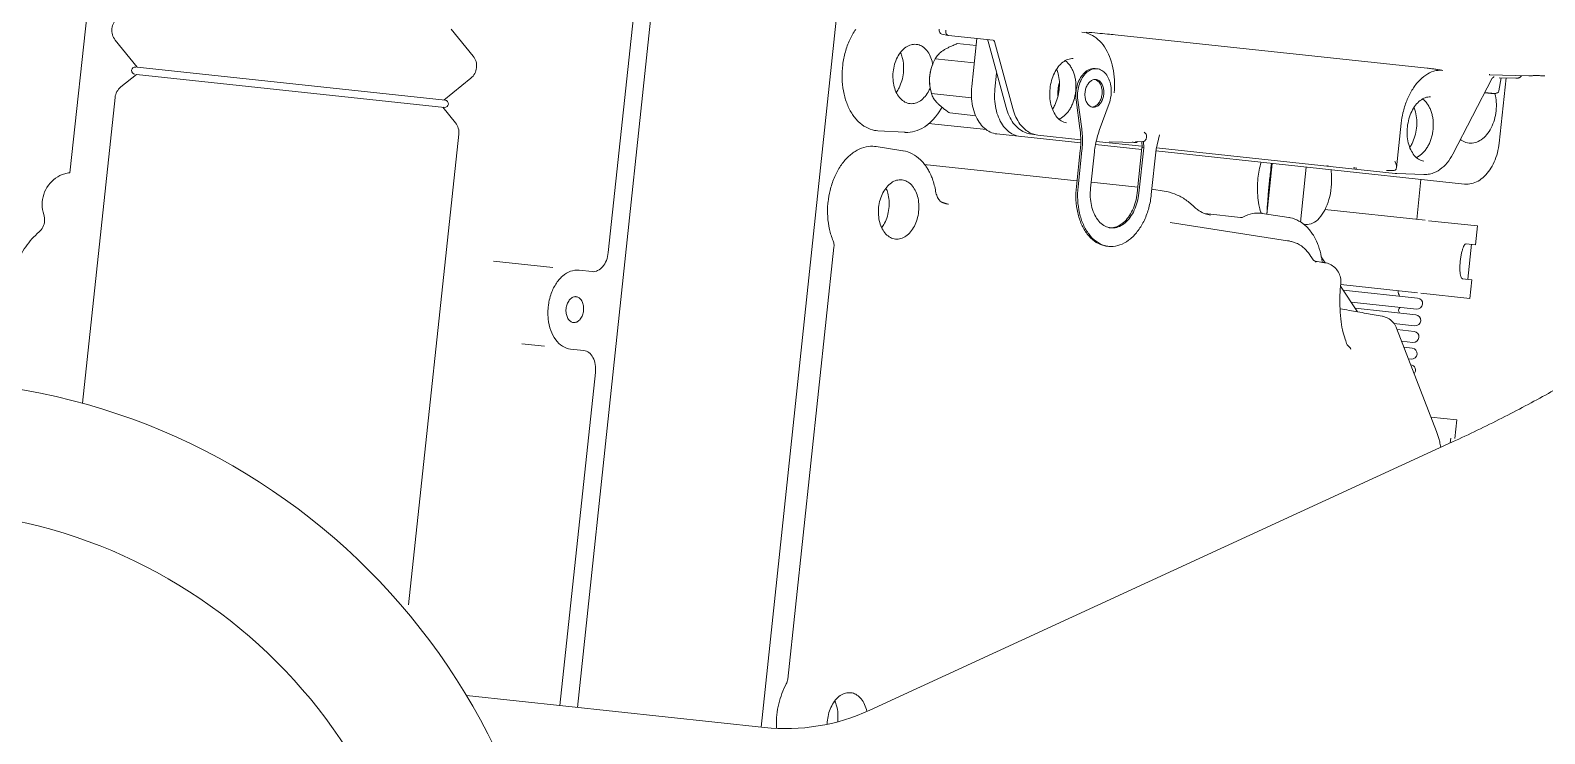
# Model space of a CAD drawing. Header units: millimetres. Extents: x 8265 to 78888, y 1905 to 34251.
# Drawn here: x 38865.32 to 38913.15, y 24291.53 to 24313.72 of the extents above; entities that cross this region are included whole.
import ezdxf

# ---------------------------------------------------------------- set-up
doc = ezdxf.new("R2010")
doc.units = ezdxf.units.MM
doc.layers.add('495_IMPIANTI_001-AM_0', color=6, linetype='Continuous', lineweight=0)

# ---------------------------------------------------------------- blocks, each defined once
blk = doc.blocks.new('gruppo elettrogeno')
at = {"layer": '495_IMPIANTI_001-AM_0'}
for p, q in [((83.584, -294.242), (93.048, -294.242)), ((83.687, -294.242), (83.717, -339.381)), ((89.519, -294.242), (89.548, -336.986)), ((90.082, -294.242), (90.082, -304.816)), ((62.935, -305.514), (80.332, -295.138)), ((83.011, -295.841), (83.011, -309.55)), ((95.169, -311.827), (95.169, -296.893)), ((106.089, -311.827), (106.089, -302.122)), ((63.002, -305.625), (63.002, -305.474)), ((90.521, -305.466), (90.94, -305.466)), ((91.768, -305.466), (92.49, -305.466)), ((62.871, -306.22), (62.871, -305.625)), ((63.473, -305.783), (65.074, -308.9)), ((62.871, -306.22), (63.697, -306.22)), ((64.514, -307.972), (64.598, -307.972)), ((90.94, -307.966), (90.521, -307.966)), ((91.769, -307.966), (93.652, -307.966)), ((64.514, -308.324), (64.779, -308.324)), ((64.514, -308.501), (64.87, -308.501)), ((64.514, -308.854), (65.051, -308.854)), ((90.082, -308.616), (90.082, -324.871)), ((64.514, -309.03), (65.174, -309.03)), ((64.514, -309.383), (66.443, -309.383)), ((66.357, -309.278), (66.971, -310.026)), ((107.254, -309.314), (107.251, -316.299)), ((64.514, -309.559), (66.588, -309.559)), ((64.514, -309.912), (66.878, -309.912)), ((62.871, -310.076), (64.431, -310.076)), ((62.871, -310.67), (62.871, -310.076)), ((64.536, -310.076), (66.973, -310.076)), ((62.871, -310.67), (63.167, -310.67)), ((63.002, -311.781), (63.002, -310.67)), ((67.53, -310.705), (67.678, -310.885)), ((67.822, -310.701), (67.822, -310.701)), ((68.017, -310.871), (68.017, -310.872)), ((68.311, -311.139), (68.312, -311.14)), ((68.634, -311.256), (68.635, -311.256)), ((72.533, -311.451), (68.791, -311.273)), ((79.563, -311.28), (79.563, -311.28)), ((79.656, -311.289), (79.657, -311.29)), ((62.871, -311.781), (63.167, -311.781)), ((62.871, -312.376), (62.871, -311.781)), ((79.859, -311.372), (79.859, -311.372)), ((79.906, -311.405), (79.906, -311.405)), ((68.269, -311.846), (68.322, -311.846)), ((68.449, -311.899), (68.451, -313.647)), ((68.83, -312.005), (69.681, -312.046)), ((69.529, -312.031), (69.53, -313.647)), ((71.478, -311.847), (70.341, -311.847)), ((73.223, -312.264), (73.223, -313.705)), ((73.619, -312.264), (73.619, -313.705)), ((73.674, -312.264), (73.674, -313.705)), ((75.152, -313.411), (75.152, -312.264)), ((75.548, -313.411), (75.548, -312.264)), ((75.603, -313.411), (75.603, -312.264)), ((95.761, -312.622), (95.315, -312.178)), ((105.496, -312.622), (105.943, -312.178)), ((62.871, -312.376), (64.431, -312.376)), ((64.536, -312.376), (67.721, -312.376)), ((64.807, -312.376), (64.807, -313.647)), ((72.832, -312.415), (73.223, -312.434)), ((75.152, -312.447), (73.674, -312.447)), ((80.457, -312.447), (75.603, -312.447)), ((95.714, -312.622), (105.496, -312.622)), ((81.173, -312.805), (82.024, -312.846)), ((94.983, -313.626), (95.761, -312.852)), ((95.714, -312.852), (105.496, -312.852)), ((106.274, -313.626), (105.496, -312.852)), ((73.223, -313.647), (63.419, -313.647)), ((73.223, -313.705), (73.17, -314.162)), ((73.642, -313.906), (73.619, -313.705)), ((73.673, -313.705), (73.619, -313.705)), ((73.695, -313.892), (73.673, -313.705)), ((75.143, -313.647), (73.674, -313.647)), ((78.278, -313.647), (75.613, -313.647)), ((81.173, -313.388), (82.024, -313.348)), ((65.588, -313.748), (64.729, -313.81)), ((65.588, -313.748), (65.637, -313.747)), ((65.614, -313.928), (65.614, -315.343)), ((73.218, -313.747), (65.637, -313.747)), ((65.7, -313.829), (65.851, -313.818)), ((65.917, -313.809), (65.92, -313.808)), ((75.131, -313.747), (73.678, -313.747)), ((73.689, -313.892), (73.894, -313.878)), ((73.851, -313.86), (73.835, -313.884)), ((73.858, -313.852), (73.851, -313.861)), ((73.881, -313.843), (74.707, -313.783)), ((74.707, -313.783), (74.709, -313.783)), ((75.071, -314.095), (74.853, -314.979)), ((76.987, -313.747), (75.625, -313.747)), ((75.847, -314.979), (75.63, -314.095)), ((75.902, -314.979), (75.685, -314.095)), ((77.036, -313.748), (76.987, -313.747)), ((77.036, -313.748), (77.256, -313.764)), ((78.614, -313.747), (80.457, -313.747)), ((79.826, -314.147), (79, -314.147)), ((63.888, -314.548), (62.907, -317.064)), ((78.664, -316.539), (77.864, -314.495)), ((78.879, -316.555), (78.076, -314.503)), ((80.469, -314.697), (79.191, -314.697)), ((80.514, -314.831), (80.469, -314.697)), ((95.761, -315.102), (94.983, -314.328)), ((62.473, -315.047), (62.473, -317.114)), ((78.487, -315.553), (78.487, -315.047)), ((79.224, -316.577), (79.224, -315.047)), ((80.469, -315.797), (79.224, -315.797)), ((80.469, -315.797), (80.514, -315.663)), ((62.755, -316.587), (62.896, -316.577)), ((62.76, -316.587), (62.755, -316.587)), ((63.092, -316.587), (62.76, -316.587)), ((62.896, -316.577), (62.901, -316.577)), ((63.096, -316.577), (62.901, -316.577)), ((78.706, -316.577), (78.708, -316.577)), ((80.129, -316.577), (78.708, -316.577)), ((79.826, -316.347), (79.224, -316.347)), ((80.129, -316.577), (80.134, -316.577)), ((80.134, -316.577), (80.344, -316.593)), ((62.634, -317.102), (62.659, -316.688)), ((61.707, -317.266), (61.706, -317.266)), ((61.708, -317.265), (61.707, -317.266)), ((61.728, -317.26), (61.708, -317.265)), ((61.764, -317.254), (61.728, -317.26)), ((63.015, -317.16), (61.759, -317.254)), ((62.131, -317.143), (62.093, -317.154)), ((62.093, -317.154), (62.094, -317.153)), ((62.167, -317.137), (62.131, -317.143)), ((62.697, -317.097), (62.161, -317.137)), ((64.546, -317.138), (64.547, -317.138)), ((74.891, -317.155), (64.99, -317.155))]:
    blk.add_line(p, q, dxfattribs=at)
for points in [[(73.882, -313.843), (73.87, -313.846), (73.858, -313.852)], [(62.755, -316.587), (62.751, -316.588), (62.741, -316.59), (62.73, -316.593)]]:
    blk.add_lwpolyline(points, dxfattribs=at)
for radius in [20.5, 16.4]:
    blk.add_circle((109.41, -281.893), radius, dxfattribs=at)
for centre, radius, start, end in [((83.584, -300.592), 6.35, 89.9999, 120.8122), ((64.514, -307.619), 0.176, 146.5845, 267.8026), ((64.514, -308.148), 0.176, 90, 270), ((64.514, -308.677), 0.176, 90, 270), ((64.514, -309.206), 0.176, 90, 270), ((64.933, -309.471), 0.136, 319.6052, 40.3948), ((64.514, -309.736), 0.176, 90, 270), ((64.941, -310.074), 0.211, 0, 50.3202), ((95.664, -311.827), 0.495, 180, 225.161), ((105.594, -311.827), 0.495, 314.839, 0), ((95.714, -312.737), 0.115, 90, 270), ((105.544, -312.737), 0.115, 270, 90), ((95.332, -313.977), 0.495, 134.839, 225.161), ((105.925, -313.977), 0.495, 314.839, 45.161)]:
    blk.add_arc(centre, radius, start, end, dxfattribs=at)
for points, start_tangent, end_tangent in [([(81.627, -294.682), (81.623, -294.573)], (0, 1), (-0.078125, 0.996944)), ([(83.205, -294.276), (83.212, -294.331), (83.234, -294.681)], (0.145991, -0.989286), (0.000223, -1)), ([(80.983, -295.622), (80.992, -295.622), (81.156, -295.59), (81.31, -295.496), (81.441, -295.346), (81.542, -295.152), (81.605, -294.925), (81.627, -294.682)], (0.999773, -0.021319), (0, 1)), ([(81.302, -294.671), (81.302, -294.682)], (-0.007208, -0.999974), (0, -1)), ([(81.302, -294.682), (81.324, -294.93), (81.389, -295.162), (81.458, -295.307)], (0, -1), (0.501886, -0.864934)), ([(83.234, -294.681), (83.212, -295.031), (83.147, -295.369), (83.042, -295.683)], (0.000223, -1), (-0.386225, -0.922405)), ([(80.421, -295.095), (80.427, -295.112)], (0.313784, -0.949494), (0.32857, -0.944479)), ([(80.427, -295.112), (80.442, -295.152)], (0.32857, -0.944479), (0.363393, -0.931636)), ([(80.442, -295.152), (80.543, -295.346), (80.674, -295.496), (80.828, -295.59), (80.983, -295.622)], (0.363393, -0.931636), (0.999773, -0.021319)), ([(83.011, -295.841), (83.019, -295.759), (83.02, -295.754)], (0, 1), (0.198666, 0.980067)), ([(83.02, -295.754), (83.042, -295.683)], (0.198666, 0.980067), (0.386225, 0.922405)), ([(90.082, -304.816), (90.115, -305.065), (90.21, -305.276), (90.353, -305.417), (90.521, -305.466)], (0, -1), (1, 0)), ([(56.084, -310.812), (56.208, -310.658), (56.521, -310.308), (57.061, -309.774), (57.846, -309.077), (58.866, -308.257), (60.088, -307.358), (61.464, -306.429), (62.935, -305.514)], (0.853155, -0.521657), (0.858851, 0.512226)), ([(63.283, -305.305), (63.311, -305.395), (63.366, -305.545)], (0.292104, -0.956386), (0.365599, -0.930772)), ([(63.366, -305.545), (63.473, -305.783)], (0.365599, -0.930772), (0.457444, -0.889239)), ([(90.94, -305.466), (91.201, -305.527), (91.436, -305.705), (91.623, -305.982), (91.743, -306.33), (91.778, -306.569)], (1, 0), (0.079852, -0.996807)), ([(108.024, -307.353), (108.393, -306.841), (108.624, -306.25), (108.703, -305.617)], (0.682556, 0.730834), (0, 1)), ([(90.94, -306.306), (90.914, -306.308), (90.864, -306.322), (90.816, -306.349), (90.773, -306.389), (90.735, -306.44), (90.704, -306.5), (90.681, -306.568), (90.667, -306.641), (90.663, -306.716)], (-1, 0), (0, -1)), ([(91.217, -306.716), (91.212, -306.641), (91.198, -306.568), (91.175, -306.5), (91.144, -306.44), (91.107, -306.389), (91.063, -306.349), (91.015, -306.322), (90.965, -306.308), (90.94, -306.306)], (0, 1), (-1, 0)), ([(91.778, -306.569), (91.784, -306.716), (91.778, -306.862)], (0.079852, -0.996807), (-0.078842, -0.996887)), ([(90.663, -306.716), (90.667, -306.792), (90.681, -306.864), (90.704, -306.932), (90.735, -306.992), (90.773, -307.043), (90.816, -307.083), (90.864, -307.111), (90.914, -307.125), (90.94, -307.126)], (0, -1), (1, 0)), ([(90.94, -307.126), (90.965, -307.125), (91.015, -307.111), (91.063, -307.083), (91.107, -307.043), (91.144, -306.992), (91.175, -306.932), (91.198, -306.864), (91.212, -306.792), (91.217, -306.716)], (1, 0), (0, 1)), ([(91.778, -306.862), (91.743, -307.103), (91.623, -307.451), (91.436, -307.728), (91.201, -307.905), (90.94, -307.966)], (-0.078842, -0.996887), (-1, 0)), ([(108.024, -307.353), (107.921, -307.521), (107.889, -307.718), (107.934, -307.912)], (-0.682556, -0.730834), (0.411949, -0.911207)), ([(90.082, -308.616), (90.115, -308.368), (90.21, -308.157), (90.353, -308.016), (90.521, -307.966)], (0, 1), (1, 0)), ([(107.934, -307.912), (108.019, -308.224), (108.003, -308.548), (107.887, -308.849), (107.684, -309.097), (107.414, -309.264), (107.254, -309.314)], (0.411949, -0.911207), (-0.977649, -0.210245)), ([(66.451, -308.085), (66.447, -308.085), (66.524, -308.166), (66.623, -308.324), (66.733, -308.574), (66.834, -308.908), (66.913, -309.305), (66.961, -309.74), (66.975, -310.112)], (-0.999684, 0.025142), (0.00599, -0.999982)), ([(65.074, -308.899), (65.102, -308.947), (65.22, -309.083), (65.376, -309.179), (65.556, -309.223), (65.567, -309.224)], (0.455499, -0.890236), (0.997681, -0.068067)), ([(65.567, -309.224), (66.071, -309.258), (66.618, -309.296), (66.914, -309.316)], (0.997689, -0.067942), (0.997635, -0.068731)), ([(83.016, -309.618), (83.011, -309.55)], (-0.155506, 0.987835), (0, 1)), ([(83.057, -309.741), (83.032, -309.683), (83.016, -309.618)], (-0.485259, 0.87437), (-0.155506, 0.987835)), ([(83.057, -309.741), (83.211, -310.09), (83.31, -310.483), (83.349, -310.898)], (0.485259, -0.87437), (0.017437, -0.999848)), ([(66.282, -310.074), (66.282, -310.076)], (-0.009574, -0.999954), (-0.011731, -0.999931)), ([(66.975, -310.112), (67.004, -310.295), (67.088, -310.459), (67.217, -310.59), (67.38, -310.676), (67.545, -310.708)], (0.005833, -0.999983), (0.998797, -0.049043)), ([(81.098, -310.007), (80.943, -310.039), (80.789, -310.133), (80.658, -310.282), (80.557, -310.477), (80.493, -310.703), (80.472, -310.947)], (-0.999773, -0.021319), (0, -1)), ([(81.742, -310.947), (81.72, -310.703), (81.657, -310.477), (81.556, -310.282), (81.424, -310.133), (81.271, -310.039), (81.107, -310.007), (81.098, -310.007)], (0, 1), (-0.999773, -0.021319)), ([(81.573, -310.321), (81.504, -310.467), (81.439, -310.698), (81.417, -310.947)], (-0.501886, -0.864934), (0, -1)), ([(63.167, -311.781), (63.199, -311.765), (63.228, -311.718), (63.254, -311.642), (63.274, -311.541), (63.289, -311.423), (63.297, -311.293), (63.297, -311.159), (63.289, -311.029), (63.274, -310.91), (63.254, -310.81), (63.228, -310.734), (63.199, -310.687), (63.167, -310.67)], (1, 0), (-1, 0)), ([(67.545, -310.708), (67.559, -310.709)], (0.998806, -0.048849), (0.998806, -0.048849)), ([(67.559, -310.709), (67.788, -310.72)], (0.998806, -0.048849), (0.998806, -0.048856)), ([(67.676, -310.885), (67.668, -310.859), (67.631, -310.714)], (-0.287968, 0.95764), (-0.21724, 0.976118)), ([(67.788, -310.72), (67.821, -310.721)], (0.998806, -0.048856), (0.998806, -0.048857)), ([(67.821, -310.721), (67.862, -310.723)], (0.998806, -0.048857), (0.998806, -0.048858)), ([(67.822, -310.701), (67.917, -310.762), (68.017, -310.871)], (0.913953, -0.40582), (0.60938, -0.792878)), ([(68.017, -310.872), (68.118, -310.987), (68.242, -311.093), (68.311, -311.139)], (0.614315, -0.789061), (0.852837, -0.522176)), ([(74.385, -310.496), (74.245, -310.509), (73.973, -310.611), (73.725, -310.809), (73.515, -311.092), (73.356, -311.442), (73.256, -311.841), (73.223, -312.264)], (-1, 0), (0, -1)), ([(74.44, -310.498), (74.385, -310.496)], (-0.997581, 0.069517), (-1, 0)), ([(75.548, -312.264), (75.514, -311.841), (75.415, -311.442), (75.256, -311.092), (75.046, -310.809), (74.798, -310.611), (74.526, -310.509), (74.44, -310.498)], (0, 1), (-0.997581, 0.069517)), ([(75.603, -312.264), (75.57, -311.841), (75.47, -311.443), (75.312, -311.093), (75.102, -310.81), (74.854, -310.612), (74.582, -310.509), (74.441, -310.496)], (0, 1), (-1, -0.000003)), ([(67.806, -311.22), (67.676, -310.885)], (-0.441815, 0.897106), (-0.287968, 0.95764)), ([(67.843, -311.29), (67.806, -311.22)], (-0.477353, 0.878712), (-0.441815, 0.897106)), ([(68.831, -312.005), (68.779, -312.002), (68.499, -311.929), (68.233, -311.769), (67.998, -311.529), (67.843, -311.29)], (-0.99894, 0.046036), (-0.477353, 0.878712)), ([(68.312, -311.14), (68.362, -311.168), (68.508, -311.227), (68.634, -311.256)], (0.85353, -0.521043), (0.985573, -0.16925)), ([(68.635, -311.256), (68.687, -311.264), (68.739, -311.27)], (0.985627, -0.168939), (0.996113, -0.088084)), ([(68.739, -311.27), (68.791, -311.273)], (0.996113, -0.088084), (0.998879, -0.047336)), ([(74.385, -311.082), (74.293, -311.091), (74.113, -311.159), (73.95, -311.291), (73.811, -311.48), (73.706, -311.715), (73.641, -311.981), (73.619, -312.264)], (-1, 0), (0, -1)), ([(74.387, -311.085), (74.349, -311.09), (74.17, -311.158), (74.006, -311.29), (73.867, -311.479), (73.762, -311.714), (73.696, -311.981), (73.674, -312.264)], (-0.994317, -0.10646), (0, -1)), ([(74.413, -311.083), (74.385, -311.082)], (-0.998499, 0.054768), (-1, 0)), ([(74.439, -311.085), (74.413, -311.083)], (-0.994326, 0.106377), (-0.998499, 0.054768)), ([(75.152, -312.264), (75.13, -311.981), (75.064, -311.715), (74.959, -311.48), (74.821, -311.291), (74.657, -311.159), (74.478, -311.091), (74.439, -311.085)], (0, 1), (-0.994326, 0.106377)), ([(79.563, -311.28), (79.584, -311.282), (79.616, -311.285)], (0.998087, -0.061823), (0.9936, -0.112952)), ([(79.616, -311.285), (79.648, -311.289)], (0.9936, -0.112952), (0.988805, -0.149216)), ([(79.648, -311.289), (79.68, -311.295)], (0.988805, -0.149216), (0.981535, -0.191284)), ([(79.68, -311.295), (79.713, -311.302), (79.745, -311.311)], (0.981535, -0.191284), (0.954874, -0.297012)), ([(79.745, -311.311), (79.775, -311.321), (79.83, -311.349), (79.859, -311.372)], (0.954874, -0.297012), (0.70745, -0.706764)), ([(80.472, -310.947), (80.493, -311.19), (80.557, -311.417), (80.658, -311.611), (80.789, -311.761), (80.943, -311.855), (81.098, -311.887)], (0, -1), (0.999773, -0.021319)), ([(81.098, -311.887), (81.107, -311.887), (81.271, -311.855), (81.424, -311.761), (81.556, -311.611), (81.657, -311.417), (81.72, -311.19), (81.742, -310.947)], (0.999773, -0.021319), (0, 1)), ([(81.417, -310.947), (81.439, -311.195), (81.504, -311.427), (81.573, -311.572)], (0, -1), (0.501886, -0.864934)), ([(83.349, -310.947), (83.325, -311.315), (83.239, -311.715), (83.097, -312.077), (82.904, -312.385), (82.671, -312.622), (82.408, -312.778), (82.129, -312.844), (82.024, -312.846)], (0.000133, -1), (-0.998854, 0.047853)), ([(83.349, -310.898), (83.349, -310.947)], (0.017437, -0.999848), (0.000133, -1)), ([(71.299, -311.818), (71.466, -311.842), (71.664, -311.916), (71.787, -311.988)], (0.998896, -0.046969), (0.82861, -0.559826)), ([(79.859, -311.372), (79.906, -311.427)], (0.708248, -0.705963), (0.586571, -0.809898)), ([(79.906, -311.427), (79.975, -311.552)], (0.586571, -0.809898), (0.382865, -0.923804)), ([(79.975, -311.552), (80.006, -311.641)], (0.382865, -0.923804), (0.269377, -0.963035)), ([(80.214, -312.141), (80.149, -312.019), (80.006, -311.641)], (-0.504518, 0.863401), (-0.269311, 0.963053)), ([(67.666, -313.649), (67.63, -313.483), (67.597, -313.096), (67.63, -312.71), (67.725, -312.362), (67.874, -312.085), (68.061, -311.907), (68.269, -311.846)], (-0.255996, 0.966678), (1, 0)), ([(68.347, -311.844), (68.322, -311.846)], (-0.989677, -0.143313), (-1, 0)), ([(69.53, -312.052), (69.529, -312.031)], (-0.056133, 0.998423), (-0.057886, 0.998323)), ([(69.552, -313.647), (69.556, -313.354), (69.556, -312.912), (69.547, -312.472), (69.53, -312.052)], (0.019884, 0.999802), (-0.056133, 0.998423)), ([(70.257, -311.874), (69.986, -312.006), (69.701, -312.046), (69.681, -312.046)], (-0.827565, -0.56137), (-0.99886, 0.047731)), ([(69.884, -313.648), (69.93, -313.135), (69.865, -312.521), (69.783, -312.226), (69.708, -312.034)], (0.177912, 0.984046), (-0.406666, 0.913577)), ([(70.257, -311.874), (70.298, -311.854)], (0.827565, 0.56137), (0.951598, 0.307345)), ([(70.298, -311.854), (70.341, -311.847)], (0.951598, 0.307345), (1, 0)), ([(71.787, -311.988), (71.851, -312.035)], (0.82861, -0.559826), (0.790104, -0.612973)), ([(72.832, -312.415), (72.495, -312.362), (72.165, -312.235), (71.851, -312.035)], (-0.998879, 0.047336), (-0.790104, 0.612973)), ([(80.266, -312.223), (80.214, -312.141)], (-0.550488, 0.834843), (-0.504518, 0.863401)), ([(80.348, -312.338), (80.266, -312.223)], (-0.619341, 0.785122), (-0.550488, 0.834843)), ([(80.382, -312.379), (80.348, -312.338)], (-0.645592, 0.763682), (-0.619341, 0.785122)), ([(80.393, -312.393), (80.382, -312.379)], (-0.654327, 0.756211), (-0.645592, 0.763682)), ([(80.5, -312.504), (80.393, -312.393)], (-0.731881, 0.681433), (-0.654327, 0.756211)), ([(81.174, -312.805), (81.164, -312.805), (80.869, -312.74), (80.592, -312.581), (80.5, -312.504)], (-0.998902, 0.046849), (-0.731881, 0.681433)), ([(63.419, -313.647), (63.209, -313.682), (63.008, -313.786), (62.83, -313.952), (62.68, -314.174), (62.567, -314.439), (62.497, -314.736), (62.473, -315.047)], (-1, 0), (0, -1)), ([(75.152, -313.411), (75.143, -313.643), (75.116, -313.873), (75.071, -314.095)], (0, -1), (-0.238782, -0.971073)), ([(75.63, -314.095), (75.585, -313.873), (75.557, -313.643), (75.548, -313.411)], (-0.238782, 0.971073), (0, 1)), ([(75.603, -313.411), (75.612, -313.643), (75.64, -313.873), (75.682, -314.085)], (0, -1), (0.234822, -0.972038)), ([(78.487, -315.047), (78.463, -314.736), (78.393, -314.439), (78.281, -314.174), (78.13, -313.952), (77.952, -313.786), (77.751, -313.682), (77.541, -313.647)], (0, 1), (-1, 0)), ([(78.278, -313.647), (78.489, -313.682), (78.689, -313.786), (78.868, -313.952), (79.018, -314.174), (79.13, -314.439), (79.201, -314.736), (79.224, -315.047)], (1, 0), (0, -1)), ([(80.393, -313.801), (80.5, -313.69)], (0.654278, 0.756255), (0.731659, 0.68167)), ([(80.5, -313.69), (80.507, -313.684)], (0.731659, 0.68167), (0.736451, 0.676491)), ([(80.507, -313.684), (80.586, -313.616), (80.861, -313.457), (81.154, -313.389), (81.174, -313.388)], (0.736451, 0.676491), (0.99892, 0.04647)), ([(82.024, -313.348), (82.129, -313.349), (82.408, -313.416), (82.671, -313.572), (82.905, -313.809), (83.097, -314.117), (83.24, -314.479), (83.325, -314.879), (83.349, -315.297), (83.31, -315.712), (83.211, -316.105), (83.057, -316.454)], (0.998854, 0.047852), (-0.485875, -0.874028)), ([(64.638, -313.822), (64.479, -313.871), (64.244, -314.021), (64.041, -314.252), (63.888, -314.548)], (-0.981024, -0.193885), (-0.363387, -0.931638)), ([(64.729, -313.81), (64.638, -313.822)], (-0.997477, -0.070985), (-0.981024, -0.193885)), ([(65.7, -313.829), (65.649, -313.847), (65.615, -313.926)], (-0.997224, -0.074461), (-0.042377, -0.999102)), ([(65.615, -313.926), (65.616, -313.951), (65.64, -314.033), (65.693, -314.129)], (-0.042377, -0.999102), (0.559809, -0.828622)), ([(65.851, -313.818), (65.91, -313.811), (65.916, -313.808)], (0.997224, 0.074462), (0.867754, 0.496995)), ([(66.859, -313.786), (66.923, -313.782)], (0.997535, 0.070165), (0.99945, 0.033167)), ([(66.923, -313.782), (66.955, -313.782)], (0.99945, 0.033167), (0.999976, 0.006879)), ([(66.955, -313.782), (66.961, -313.782)], (0.999976, 0.006879), (0.999999, 0.001414)), ([(67.743, -313.755), (67.788, -313.753)], (0.999433, 0.033658), (0.999887, 0.015015)), ([(67.788, -313.753), (67.804, -313.753)], (0.999887, 0.015015), (1, 0.000077)), ([(73.564, -314.047), (73.565, -314.031)], (0, 1), (0.087894, 0.99613)), ([(73.565, -314.066), (73.564, -314.047)], (-0.105529, 0.994416), (0, 1)), ([(73.565, -314.031), (73.574, -313.987), (73.602, -313.938)], (0.087894, 0.99613), (0.654913, 0.755704)), ([(73.575, -314.109), (73.565, -314.066)], (-0.345452, 0.938436), (-0.105529, 0.994416)), ([(73.655, -314.193), (73.608, -314.162), (73.575, -314.109)], (-0.933424, 0.358776), (-0.345452, 0.938436)), ([(73.602, -313.938), (73.689, -313.892)], (0.654913, 0.755704), (0.997766, 0.066806)), ([(73.896, -313.843), (73.929, -313.843)], (0.999987, -0.005113), (0.999997, -0.002265)), ([(73.929, -313.843), (73.964, -313.843)], (0.999997, -0.002265), (0.99999, 0.004479)), ([(73.964, -313.843), (73.979, -313.843)], (0.99999, 0.004479), (0.999963, 0.008618)), ([(73.979, -313.843), (73.999, -313.843)], (0.999963, 0.008618), (0.99989, 0.014864)), ([(75.682, -314.085), (75.685, -314.095)], (0.234822, -0.972038), (0.238782, -0.971073)), ([(77.241, -313.795), (77.201, -313.78), (77.036, -313.749)], (-0.93354, 0.358473), (-0.997384, 0.072283)), ([(77.864, -314.495), (77.739, -314.242), (77.585, -314.035), (77.403, -313.879), (77.241, -313.795)], (-0.364564, 0.931178), (-0.93354, 0.358473)), ([(78.076, -314.503), (77.952, -314.252), (77.797, -314.045), (77.615, -313.89), (77.416, -313.795), (77.257, -313.764)], (-0.364564, 0.931178), (-0.997357, 0.072657)), ([(80.469, -314.697), (80.436, -314.63), (80.395, -314.568), (80.346, -314.509), (80.289, -314.451), (80.221, -314.393), (80.142, -314.335), (80.052, -314.275), (79.948, -314.213), (79.826, -314.147)], (-0.397314, 0.917683), (-0.885666, 0.464323)), ([(80.091, -314.303), (80.148, -314.176), (80.214, -314.052)], (0.379363, 0.925248), (0.504511, 0.863405)), ([(80.214, -314.052), (80.266, -313.97)], (0.504511, 0.863405), (0.550552, 0.834801)), ([(80.266, -313.97), (80.346, -313.858)], (0.550552, 0.834801), (0.617403, 0.786647)), ([(80.346, -313.858), (80.382, -313.814)], (0.617403, 0.786647), (0.645473, 0.763783)), ([(80.382, -313.814), (80.393, -313.801)], (0.645473, 0.763783), (0.654278, 0.756255)), ([(65.021, -316.171), (64.986, -316.15), (64.902, -316.082), (64.826, -315.997), (64.758, -315.897), (64.701, -315.784), (64.655, -315.66), (64.621, -315.527), (64.601, -315.389), (64.594, -315.248), (64.601, -315.106), (64.621, -314.968), (64.654, -314.835), (64.7, -314.711), (64.758, -314.597), (64.825, -314.497), (64.902, -314.412), (64.986, -314.344), (65.021, -314.322)], (-0.865667, 0.50062), (0.865554, 0.500816)), ([(64.782, -316.266), (64.946, -316.223), (65.096, -316.117), (65.224, -315.956), (65.324, -315.75), (65.387, -315.51), (65.41, -315.252), (65.389, -314.992), (65.326, -314.75), (65.227, -314.541), (65.097, -314.378), (64.947, -314.271), (64.782, -314.227)], (0.998502, 0.054715), (-0.998502, 0.054714)), ([(65.26, -314.619), (65.206, -314.743), (65.142, -314.983), (65.119, -315.242), (65.14, -315.501), (65.203, -315.744), (65.26, -315.875)], (-0.450525, -0.892764), (0.45055, -0.892751)), ([(76.37, -314.322), (76.336, -314.344), (76.252, -314.412), (76.176, -314.496), (76.108, -314.596), (76.051, -314.71), (76.005, -314.834), (75.971, -314.966)], (-0.865553, -0.500818), (-0.195125, -0.980778)), ([(76.132, -316.266), (76.296, -316.223), (76.446, -316.117), (76.574, -315.956), (76.674, -315.75), (76.737, -315.51), (76.76, -315.252), (76.739, -314.992), (76.676, -314.75), (76.576, -314.541), (76.447, -314.378), (76.297, -314.271), (76.132, -314.227)], (0.998502, 0.054715), (-0.998502, 0.054714)), ([(76.61, -314.619), (76.556, -314.743), (76.492, -314.983), (76.469, -315.242), (76.49, -315.501), (76.553, -315.744), (76.61, -315.875)], (-0.450525, -0.892764), (0.45055, -0.892751)), ([(81.098, -314.307), (80.943, -314.339), (80.789, -314.433), (80.658, -314.582), (80.557, -314.777), (80.536, -314.836)], (-0.999773, -0.021319), (-0.311672, -0.95019)), ([(81.742, -315.247), (81.72, -315.003), (81.657, -314.777), (81.556, -314.582), (81.424, -314.433), (81.271, -314.339), (81.107, -314.307), (81.098, -314.307)], (0, 1), (-0.999773, -0.021319)), ([(81.573, -314.621), (81.504, -314.767), (81.439, -314.998), (81.417, -315.247)], (-0.501886, -0.864934), (0, -1)), ([(62.771, -316.583), (62.701, -316.331), (62.676, -316.047), (62.701, -315.762), (62.776, -315.497), (62.894, -315.269), (63.048, -315.094), (63.227, -314.984), (63.419, -314.947)], (-0.353157, 0.935564), (1, 0)), ([(63.419, -314.947), (63.612, -314.984), (63.702, -315.029)], (1, 0), (0.854221, -0.519911)), ([(74.853, -314.979), (74.822, -315.205), (74.825, -315.337)], (-0.238782, -0.971073), (0.078157, -0.996941)), ([(75.35, -314.807), (75.258, -314.828), (75.175, -314.891), (75.11, -314.988), (75.067, -315.111), (75.053, -315.247), (75.067, -315.383), (75.11, -315.505), (75.175, -315.603), (75.258, -315.665), (75.35, -315.687)], (-1, 0), (1, 0)), ([(75.314, -314.828), (75.231, -314.891), (75.165, -314.988), (75.123, -315.111), (75.108, -315.247), (75.123, -315.383), (75.165, -315.505), (75.231, -315.603), (75.314, -315.665)], (-0.902612, -0.430455), (0.902612, -0.430455)), ([(75.377, -314.809), (75.314, -314.828)], (-0.98968, -0.143297), (-0.902612, -0.430455)), ([(75.378, -314.809), (75.35, -314.807)], (-0.98968, 0.143297), (-1, 0)), ([(75.442, -314.828), (75.378, -314.809)], (-0.902612, 0.430455), (-0.98968, 0.143297)), ([(75.405, -316.029), (75.483, -316.021), (75.632, -315.954), (75.761, -315.825), (75.86, -315.647), (75.919, -315.434), (75.933, -315.205), (75.902, -314.979)], (1, 0), (-0.238782, 0.971073)), ([(75.428, -316.021), (75.577, -315.954), (75.706, -315.825), (75.804, -315.647), (75.863, -315.434), (75.878, -315.205), (75.849, -314.986)], (0.976957, 0.213436), (-0.231875, 0.972746)), ([(75.442, -315.665), (75.525, -315.603), (75.591, -315.505), (75.633, -315.383), (75.647, -315.247), (75.633, -315.111), (75.591, -314.988), (75.525, -314.891), (75.442, -314.828)], (0.902612, 0.430455), (-0.902612, 0.430455)), ([(75.849, -314.986), (75.847, -314.979)], (-0.231875, 0.972746), (-0.238782, 0.971073)), ([(75.967, -314.989), (75.951, -315.105), (75.944, -315.246), (75.951, -315.387), (75.971, -315.526), (76.004, -315.658), (76.05, -315.783), (76.108, -315.896), (76.175, -315.996), (76.218, -316.047)], (-0.178987, -0.983851), (0.678047, -0.735018)), ([(75.971, -314.966), (75.967, -314.989)], (-0.195125, -0.980778), (-0.178987, -0.983851)), ([(76.496, -315.154), (76.496, -315.159), (76.49, -315.247)], (-0.140203, -0.990123), (0, -1)), ([(76.492, -315.042), (76.505, -315.247), (76.492, -315.454)], (0.127124, -0.991887), (-0.128732, -0.991679)), ([(80.514, -315.663), (80.545, -315.54), (80.566, -315.421), (80.576, -315.305), (80.576, -315.189), (80.566, -315.072), (80.545, -314.954), (80.514, -314.831)], (0.283128, 0.959082), (-0.283128, 0.959082)), ([(80.536, -314.836), (80.522, -314.88)], (-0.311672, -0.95019), (-0.275504, -0.9613)), ([(80.529, -315.612), (80.561, -315.471), (80.578, -315.322), (80.578, -315.171), (80.561, -315.023), (80.529, -314.882)], (0.283145, 0.959077), (-0.283145, 0.959077)), ([(65.614, -315.343), (65.595, -315.675), (65.518, -316.065), (65.389, -316.414), (65.215, -316.709), (65.005, -316.937), (64.77, -317.083)], (0.000044, -1), (-0.922331, -0.386401)), ([(75.946, -317.131), (75.676, -317.086), (75.42, -316.953), (75.19, -316.739), (74.998, -316.455), (74.854, -316.115), (74.763, -315.735), (74.732, -315.334)], (-1, 0.000174), (-0.001729, 0.999999)), ([(74.825, -315.337), (74.837, -315.434)], (0.078157, -0.996941), (0.164272, -0.986415)), ([(74.837, -315.434), (74.896, -315.647), (74.994, -315.825), (75.124, -315.954), (75.272, -316.021), (75.35, -316.029)], (0.164272, -0.986415), (1, 0)), ([(76.49, -315.247), (76.496, -315.335), (76.496, -315.339)], (0, -1), (0.140203, -0.990123)), ([(80.522, -315.614), (80.536, -315.657)], (0.275508, -0.961299), (0.311671, -0.95019)), ([(80.536, -315.657), (80.557, -315.717), (80.658, -315.911), (80.789, -316.061), (80.943, -316.155), (81.098, -316.187)], (0.311671, -0.95019), (0.999773, -0.021319)), ([(81.098, -316.187), (81.107, -316.187), (81.271, -316.155), (81.424, -316.061), (81.556, -315.911), (81.657, -315.717), (81.72, -315.49), (81.742, -315.247)], (0.999773, -0.021319), (0, 1)), ([(81.417, -315.247), (81.439, -315.495), (81.504, -315.727), (81.573, -315.872)], (0, -1), (0.501886, -0.864934)), ([(75.314, -315.665), (75.377, -315.685)], (0.902612, -0.430455), (0.98968, -0.143297)), ([(75.35, -315.687), (75.378, -315.685)], (1, 0), (0.98968, 0.143297)), ([(75.35, -316.029), (75.428, -316.021)], (1, 0), (0.976957, 0.213436)), ([(75.378, -315.685), (75.442, -315.665)], (0.98968, 0.143297), (0.902612, 0.430455)), ([(76.218, -316.047), (76.252, -316.081), (76.336, -316.149), (76.371, -316.171)], (0.678047, -0.735018), (0.865668, -0.500619)), ([(79.826, -316.347), (79.948, -316.28), (80.052, -316.218), (80.142, -316.159), (80.221, -316.101), (80.289, -316.043), (80.346, -315.985), (80.395, -315.925), (80.436, -315.863), (80.469, -315.797)], (0.885666, 0.464323), (0.397314, 0.917683)), ([(62.659, -316.688), (62.692, -316.615), (62.722, -316.617)], (0.029969, 0.999551), (0.946624, -0.32234)), ([(78.664, -316.539), (78.706, -316.577)], (0.364558, -0.931181), (0.996233, -0.086719)), ([(78.893, -316.577), (78.879, -316.555)], (-0.673935, 0.73879), (-0.364564, 0.931178)), ([(80.134, -316.577), (80.2, -316.621), (80.23, -316.727)], (0.996311, -0.08582), (0, -1)), ([(80.344, -316.593), (80.411, -316.636), (80.44, -316.742)], (0.996024, -0.089091), (0, -1)), ([(62.907, -317.064), (62.904, -317.069), (62.867, -317.112), (62.867, -317.114)], (-0.467824, -0.883821), (0.338609, -0.940927)), ([(64.77, -317.083), (64.696, -317.11)], (-0.922331, -0.386401), (-0.957136, -0.289639)), ([(61.678, -317.269), (61.629, -317.278), (61.557, -317.287), (61.463, -317.296), (61.347, -317.306), (61.268, -317.312)], (-0.98343, -0.181286), (-0.997167, -0.075225)), ([(61.704, -317.266), (61.678, -317.269)], (0.063646, 0.997973), (-0.98343, -0.181286)), ([(62.005, -317.223), (61.999, -317.235)], (-0.497469, -0.867482), (-0.421751, -0.906712)), ([(61.999, -317.236), (62.005, -317.224)], (0.406867, 0.913487), (0.488427, 0.872605)), ([(62.005, -317.224), (62.024, -317.197)], (0.488427, 0.872605), (0.665741, 0.746183)), ([(62.018, -317.203), (62.005, -317.223)], (-0.631904, -0.775047), (-0.497469, -0.867482)), ([(62.024, -317.197), (62.018, -317.203)], (-0.673251, -0.739414), (-0.631904, -0.775047)), ([(62.048, -317.175), (62.024, -317.197)], (-0.815074, -0.579356), (-0.673251, -0.739414)), ([(62.024, -317.197), (62.028, -317.193)], (0.665741, 0.746183), (0.695058, 0.718954)), ([(62.028, -317.193), (62.048, -317.176)], (0.695058, 0.718954), (0.811338, 0.584577)), ([(62.048, -317.176), (62.072, -317.161)], (0.811338, 0.584577), (0.907736, 0.419541)), ([(62.066, -317.164), (62.048, -317.175)], (-0.890187, -0.455596), (-0.815074, -0.579356)), ([(62.072, -317.161), (62.066, -317.164)], (-0.909387, -0.415951), (-0.890187, -0.455596)), ([(62.094, -317.153), (62.072, -317.161)], (-0.962724, -0.270487), (-0.909387, -0.415951)), ([(62.072, -317.161), (62.074, -317.16), (62.093, -317.154)], (0.907736, 0.419541), (0.960604, 0.277921)), ([(62.094, -317.153), (62.11, -317.15)], (0.962801, 0.270213), (0.986689, 0.162621)), ([(62.11, -317.15), (62.129, -317.148)], (0.986689, 0.162621), (0.999436, 0.033595)), ([(63.005, -317.173), (63.004, -317.172)], (-0.630099, 0.776515), (-0.745812, 0.666157)), ([(63.005, -317.174), (63.005, -317.173)], (-0.36008, 0.932921), (-0.630099, 0.776515)), ([(64.595, -317.146), (64.486, -317.14)], (-0.998825, 0.048459), (-0.99839, 0.056727)), ([(64.606, -317.131), (64.546, -317.138)], (-0.986464, -0.163978), (-0.997157, -0.075346)), ([(64.711, -317.151), (64.595, -317.146)], (-0.999455, 0.033019), (-0.998825, 0.048459)), ([(64.665, -317.118), (64.606, -317.131)], (-0.968744, -0.248062), (-0.986464, -0.163978)), ([(64.696, -317.11), (64.665, -317.118)], (-0.957136, -0.289639), (-0.968744, -0.248062)), ([(64.99, -317.155), (64.84, -317.154), (64.711, -317.151)], (-1, 0), (-0.999455, 0.033019)), ([(75.814, -317.14), (75.454, -317.148), (75.142, -317.153), (74.891, -317.155)], (-0.999761, -0.021865), (-1, -0.000001))]:
    blk.add_spline(points, degree=3, dxfattribs=dict(at, start_tangent=start_tangent, end_tangent=end_tangent))

msp = doc.modelspace()

# ---------------------------------------------------------------- block references
at = {"layer": '495_IMPIANTI_001-AM_0', "linetype": 'Continuous', "rotation": 173.8923967405046}
msp.add_blockref('gruppo elettrogeno', (38940.311, 23990.259), dxfattribs=at)

doc.saveas('drawing.dxf')
